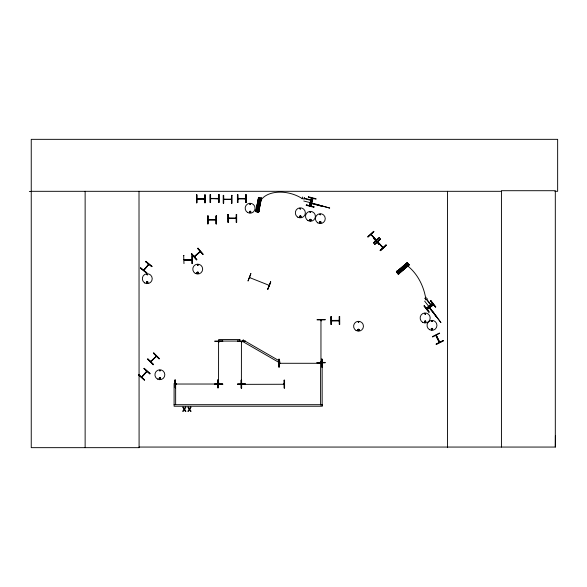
<?xml version="1.0" encoding="UTF-8"?>
<svg xmlns="http://www.w3.org/2000/svg" width="587" height="587" viewBox="0 0 587 587"><rect width="100%" height="100%" fill="white"/><g stroke="black" fill="none" stroke-linecap="round" stroke-linejoin="round"><path stroke-width="0.88" d="M554.906 191.311L557.65 191.311L557.65 139.339L31.243 139.339L31.243 447.661L139.09 447.661L139.016 447.059L555.309 447.059L555.39 435.914M257.473 211.181L257.062 211.68M249.585 277.233L249.996 277.402L249.482 277.49M218.87 341.465L218.599 342.353L218.591 341.465M218.511 383.274L218.907 383.128L218.87 383.986M241.705 341.465L241.404 342.243M241.345 383.274L241.785 383.274L241.382 383.274M321.236 319.908L321.236 320.788L320.957 319.908M321.236 362.428L321.228 361.548L320.957 362.428M147.036 274.503L147.506 274.503L147.088 274.672M147.689 274.679C146.75 273.212 146.985 275.663 147.55 274.848M146.794 282.398C148.291 280.652 147.286 284.446 146.809 282.134M159.459 370.5C160.214 372.063 160.427 369.421 159.532 370.419M160.258 370.72L160.156 370.338M160.354 378.446C158.622 380.075 160.258 376.45 160.214 378.784M197.518 264.972L197.966 265.031L197.548 264.862M198.149 265.082C197.423 263.394 197.107 266.425 198.12 264.972M198.186 272.926C197.188 270.856 197.181 274.782 198.245 272.669M249.717 203.99C250.656 205.457 250.422 203.014 249.857 203.828M250.378 204.107L249.901 204.166L250.341 204.049M249.614 211.797C251.082 213.837 250.069 209.845 249.798 212.274M299.898 208.723C301.19 207.549 300.324 209.852 299.994 208.921M300.566 208.781L300.096 208.781L300.537 208.664M299.876 216.434C300.882 218.489 300.815 214.615 299.876 216.676M300.793 216.676L300.669 216.221M310.061 212.201C311.286 210.792 310.464 213.851 310.075 211.988M319.9 214.512C321.184 213.338 320.326 215.642 319.996 214.71M320.098 214.578L320.575 214.512L320.128 214.46M319.878 222.224C320.876 224.285 320.818 220.404 319.878 222.466M424.922 313.847L425.399 313.913L424.959 313.796M425.546 313.95C424.922 312.277 424.482 315.3 425.597 313.847M424.628 321.683C426.052 319.893 425.414 323.613 424.709 321.559M376.15 240.347L370.903 234.484L376.04 240.215M376.15 240.222L375.988 239.511L375.526 239.665M382.885 247.831L377.58 241.91L382.944 247.773L382.724 247.002L382.276 247.171M378.322 242.314L377.786 241.727M258.676 197.577L255.866 211.643L258.698 197.584M256.093 211.687L258.816 197.606M256.365 210.828L259.043 197.65M256.761 210.909L259.146 198.582M256.79 211.819L257.583 211.973M257.95 211.129L260.401 198.817M258.016 211.144L260.283 199.712M257.979 212.054L260.797 197.98M258.177 212.09L260.738 198.883M258.287 212.112L261.083 198.039L258.346 212.127M258.463 212.149L261.296 198.083M258.625 212.178L261.413 198.105M218.907 383.274L218.599 383.993M218.9 383.883L218.863 383.186M241.433 342.265C241.595 340.46 240.993 342.823 241.749 342.184M321.265 320.678L320.876 320.627M321.265 362.318L321.228 361.629M302.166 198.912L302.665 196.99M303.875 199.353L304.367 197.43M309.371 205.67L311.323 197.973M309.65 205.743L311.638 198.061M309.738 205.773L311.748 198.083M311.44 203.161L310.692 202.97L310.582 203.395L311.33 203.586M312.6 198.303L310.611 205.993L312.658 198.318M311.007 206.096L313.032 198.413M314.03 206.881L313.92 207.306L306.231 205.318L306.341 204.892L314.03 206.881L306.311 204.995M150.617 361.409L156.377 356.243M159.664 370.492L160.002 370.823L159.774 370.434M250.546 212.178L250.473 211.606M249.541 277.556L269.191 285.355M270.68 281.899L267.833 289.318L270.673 281.899M267.657 289.244L270.724 281.914M309.987 219.765C310.406 221.893 311.477 218.768 310.119 219.699M431.819 321.067L432.23 321.302L431.79 321.184M432.37 321.456C432.105 319.636 431.019 322.483 432.377 321.338M431.533 328.947C433.433 327.671 431.438 330.995 431.658 328.735M194.172 256.57L195.119 256.233M439.003 341.634L439.472 341.458L439.802 342.133M148.922 264.304L143.646 270.262M148.863 264.333L143.998 270.336M175.293 383.759C177.494 383.436 174.449 384.368 176.012 384.074M279.192 363.015L280.08 363.008M331.325 320.421L339.183 320.37L339.315 320.773L331.325 320.693M320.832 363.015L321.001 363.375M196.894 198.663L197.694 198.942M184.083 259.498L184.964 259.498M223.64 199.191L224.601 199.551M215.994 220.044L215.194 219.765M237.845 198.413L238.645 198.692M235.306 218.181L236.238 218.547M146.948 371.432L141.592 377.045L142.443 376.627M141.592 377.045L146.743 371.138L146.412 371.989M146.948 371.505L141.885 377.192M151.321 361.335L151.006 361.02M146.258 371.63L146.457 372.07M435.994 335.272L439.428 342.258M194.238 256.482L200.174 251.375M200.284 251.75C200.387 250.847 199.022 252.036 199.866 252.117M197.393 272.471L197.269 272.926M358.349 321.992L358.657 322.307L358.532 321.889M269.059 285.678L268.685 285.524L269.139 285.37M140.667 267.855L140.388 268.2L146.589 273.16M145.649 261.677L145.928 261.332L152.084 266.351L151.835 266.659L145.649 261.677L151.864 266.623M143.698 270.196L148.636 264.084M146.567 273.19L146.845 272.845L140.631 267.899L146.779 272.926M217.102 383.678L217.102 384.118L217.102 383.722M217.821 384.03L175.381 384.03M279.221 363.331L280.08 363.28M284.159 383.993L283.36 384.346L284.159 384.265M241.807 384.353L284.079 384.265L283.998 383.913M320.92 363.015L321.669 363.346M321.72 363.287L279.28 363.287L279.999 363.28M197.056 198.978L204.841 198.942L197.019 199.03L197.056 198.626M204.731 198.971L204.115 198.626L203.946 199.03M218.547 198.773L210.682 198.413L211.401 198.692M218.371 198.773L218.371 198.333M218.489 198.744L210.601 198.692M223.808 199.147L231.498 199.191L231.417 199.551M208.158 219.736L208.774 220.125L208.774 219.685M231.476 199.492L223.64 199.463M215.833 220.088L215.833 219.685M192.03 259.858L184.215 260.026L192.03 259.946L184.208 259.858L184.245 259.454M236.077 218.584L236.113 218.181L228.292 218.181M199.58 251.779L199.727 252.256M144.622 379.818L144.329 380.156L138.4 374.873M149.876 373.868L150.162 373.53L144.211 368.284L143.918 368.614L149.883 373.853L143.991 368.526M151.974 360.513L155.203 357.292M150.932 361.724L156.435 356.221M153.464 364.49L153.156 364.806L147.535 359.185L147.851 358.877L153.464 364.49L147.77 358.958M367.946 236.935L373.838 231.608M371.388 235.013L371.094 234.228M371.417 235.174L371.593 234.712M373.457 242.952L379.312 237.588M374.484 244.199L380.317 238.814L380.611 239.136M374.682 244.419L380.537 239.056M380.574 239.1L374.741 244.486L374.455 244.177M380.193 250.444L386.011 245.036M380.391 250.656L386.246 245.293M200.416 251.647L194.356 256.783M194.451 256.732L200.358 251.581M396.386 271.913L407.261 262.558M396.614 272.177L407.481 262.815M396.687 272.265L407.591 262.939M396.724 272.302L407.708 263.071L396.834 272.434M397.626 271.979L407.18 263.834M397.083 272.713L397.612 273.329M398.419 272.889L408.655 264.165M398.463 272.94L408.691 264.209M397.854 273.615L408.779 264.311M397.964 273.74L408.912 264.466M408.919 264.473L398.074 273.865L409.022 264.598M398.221 274.041L409.117 264.708M396.342 271.862L398.346 274.18L409.212 264.818M398.346 274.18L409.242 264.854L407.253 262.543M241.396 383.216L241.426 383.993M148.386 264.876L148.078 264.656L148.357 265.001M424.643 298.482L426.213 297.257M425.729 299.876L427.299 298.651M426.228 308.234L432.472 303.325M426.411 308.461L432.678 303.589M426.441 308.505L432.707 303.626M427.02 309.246L433.287 304.367L427.087 309.334M427.292 309.598L433.558 304.719M250.473 212.274L250.011 212.399M358.312 321.72C357.747 323.364 359.765 321.639 358.43 321.72M358.767 330.342C358.422 327.906 358.187 331.934 358.767 329.52M151.035 361.049L151.431 361.1M435.825 335.507L439.428 342.448L436.28 335.228L436.339 336.146M439.612 333.328L432.575 337.004L432.377 336.608L439.465 333.027L439.663 333.423M436.339 344.452L443.442 340.908L443.244 340.511L436.156 344.092L436.354 344.488M436.185 344.143L443.273 340.563M398.023 272.676L397.318 272.764M332.044 320.729C332.242 319.746 332.235 321.243 331.406 320.693L339.183 320.641M338.545 320.333L338.391 320.773M339.22 320.7L338.545 320.289M175.462 383.715L176.1 384.03M197.606 199.022L197.694 198.589M231.586 199.191L230.669 199.551M238.006 198.369L245.784 198.692L238.006 198.773L245.792 198.773M245.072 198.369L244.904 198.692M208.216 219.685L215.833 219.729M228.468 218.188L236.238 218.269M229.018 218.584L229.216 218.181M191.303 259.454L191.142 259.77M283.44 383.913L284.079 383.993M230.867 199.11L230.867 199.551M197.848 273.263L197.32 273.043M371.189 234.33L376.355 240.039M237.596 341.084L242.886 341.018M237.596 341.047L237.596 341.495L245.535 341.333M237.596 341.473L245.535 341.443L245.535 341.003M279.17 359.178L278.73 359.185L278.781 367.124L279.221 367.124L279.111 359.178L279.111 367.124M321.691 359.178L322.131 359.178L322.182 367.117L321.742 367.117L321.749 359.178M317.127 362.898L317.127 362.45L325.066 362.406L325.073 362.847L317.127 362.861M317.127 362.509L325.066 362.517M279.28 363.015L279.992 363.008M217.792 379.921L218.239 379.921L218.247 387.86L217.843 387.868L217.792 379.921L217.953 387.868M284.137 380.156L284.578 380.156L284.592 388.095L284.189 388.102L284.189 380.156L284.299 388.102M217.021 383.759L217.652 383.715M214.761 384.03L222.708 383.964L222.708 384.404L214.769 384.456L214.761 384.015L222.708 384.074M237.596 384.456L237.596 384.015L245.535 383.964L245.542 384.404L237.596 384.419M237.596 384.067L245.542 384.074M214.769 384.419L222.708 384.368M241.697 383.186L241.719 384.265L242.438 383.986M284.079 384.265L283.448 384.316M175.212 387.868L175.271 379.928L174.831 379.928L174.889 383.458M241.22 388.102L241.661 388.102L241.609 380.163L241.169 380.163L241.22 388.102L241.206 380.163M29.35 191.531L31.243 191.523M31.243 191.311L501.43 191.311M196.454 194.833L196.894 194.833L196.894 202.772L196.454 202.772L196.454 194.833L196.491 202.772M204.834 194.833L205.274 194.833L205.274 202.772L204.834 202.772L204.892 194.833L204.944 202.772M223.64 195.354L223.199 195.354L223.236 203.3L223.64 203.3L223.64 195.354L223.625 203.3M232.026 195.354L231.586 195.354L231.638 203.3M210.682 198.413L218.54 198.413M196.975 198.663L204.753 198.663M223.772 199.551L231.586 199.551M237.845 202.522L237.405 202.522L237.405 194.583L237.845 194.583L237.823 202.522L237.735 194.583M246.224 202.522L245.784 202.522L245.843 194.583L246.224 194.583L246.188 202.522M231.586 203.3L232.026 203.3L231.99 195.354M227.859 214.438L228.299 214.438L228.299 222.378L227.859 222.378L227.895 214.438M236.686 214.438L236.238 214.438L236.238 222.378L236.686 222.378L236.649 214.438M236.157 218.547L228.468 218.584M208.136 220.044L215.913 220.044M183.643 255.661L184.083 255.661M192.022 255.661L192.463 255.661L192.463 263.607L192.022 263.607L192.022 255.661L192.132 263.607M184.164 259.498L192.022 259.498M339.271 320.663L331.486 320.737M174.097 404.685L322.351 404.685L322.351 406.233L174.097 406.233L174.097 383.509L175.645 383.509L175.645 404.685M436.244 335.155L439.788 342.17M197.731 272.331L198.135 272.566M431.995 328.595L432.406 328.837M238.564 198.333L238.777 198.773M258.39 199L260.988 199.521M258.207 199.954L260.804 200.475A27.105 17.192 13.8 0 1 302.239 198.626M257.92 201.385L260.518 201.899M257.664 202.654L260.261 203.168M257.385 204.085L259.982 204.599M256.174 210.212L258.772 210.726M255.661 210.528L259.124 211.21M255.638 210.638L259.102 211.32M257.128 211.1L257.546 211.159M218.459 198.413L217.74 198.692M191.861 259.454L191.978 259.828L184.083 259.77M304.176 198.171L310.589 199.829L310.472 200.27L304.066 198.611M310.56 199.94L312.46 200.431M310.501 200.152L312.401 200.644M310.861 201.502L311.719 201.723M310.78 201.825L311.638 202.045M310.728 202.038L311.58 202.258M310.64 202.354L311.499 202.581M303.772 200.996L318.829 204.892M310.684 203.007L323.21 206.573L310.589 203.351M155.746 356.793L155.804 356.859M245.784 198.413L244.984 198.34L244.896 198.773M228.321 218.584L229.179 218.269M192 259.454L191.164 259.454L191.113 259.953M429.992 306.025L429.413 306.399L429.823 306.928M310.824 202.317L310.941 201.635L311.594 201.862M310.215 220.448L309.98 220.037M241.396 383.883L241.426 341.553M218.562 383.883L218.591 341.553L218.599 342.265M153.545 353.183L159.158 358.796M377.845 241.785L383.098 247.487M197.753 248.404L202.948 254.406M191.626 253.709L196.821 259.711M406.277 263.644L408.002 265.662M405.544 264.275L407.261 266.293M404.436 265.221L406.153 267.239M403.452 266.058L405.169 268.076M402.344 267.004L404.061 269.022M397.597 271.062L399.314 273.08M396.995 270.996L399.292 273.681M396.915 271.069L399.204 273.755M430.616 300.852L435.539 307.089M426.69 299.128L430.755 304.345L430.403 304.624L426.338 299.399M430.667 304.418L431.871 305.966M430.491 304.55L431.702 306.106M429.955 305.842L430.498 306.539M429.699 306.047L430.242 306.744M429.523 306.179L430.066 306.876M429.258 306.385L429.801 307.082M424.65 301.116L434.204 313.385M428.862 306.95L436.86 317.222L428.642 307.118M424.218 305.834L429.097 312.101M310.244 212.325L310.684 212.142L310.252 212.259M436.545 336.967L438.65 341.018M320.876 362.267L320.95 361.629M241.749 341.634L241.712 342.265M339.352 316.532L339.396 324.479M331.185 316.584L331.295 324.53M322.094 359.178L322.146 367.117M321.801 359.178L321.823 362.707M321.236 319.988L321.236 320.707M320.964 320.707L320.957 319.988L320.957 362.348M241.499 380.163L241.55 388.102M218.87 341.546L218.878 342.265M218.591 383.194L218.591 383.905M175.22 379.928L175.308 387.868M555.309 447.059L555.309 190.709L501.43 190.709L501.43 447.059M447.543 191.311L447.543 447.661M245.894 194.583L245.894 202.522M236.348 214.438L236.348 222.378M228.189 214.438L228.24 222.378M218.944 194.583L218.944 202.522M218.65 194.583L218.65 202.522M216.398 215.935L216.398 223.874M216.053 215.935L216.104 223.874M210.491 194.583L210.491 202.522M210.197 194.583L210.197 202.522M207.945 215.935L207.945 223.874M196.836 194.833L196.836 202.772M192.426 255.661L192.426 263.607M183.973 263.607L183.68 255.661M139.009 191.311L139.09 447.661M85.13 191.311L85.13 447.661M406.167 264.788A51.194 41.604 90 0 1 425.957 299.693M258.243 203.513C259.116 205.707 259.887 201.811 258.243 203.513M146.581 282.215C147.454 284.944 148.702 280.285 146.581 282.215M159.187 378.263C160.06 380.992 161.308 376.34 159.187 378.263M197.034 272.617C197.914 275.347 199.162 270.695 197.034 272.617M249.446 211.753C250.319 214.482 251.566 209.83 249.446 211.753M299.641 216.368C300.522 219.098 301.769 214.446 299.641 216.368M309.76 219.854C310.633 222.583 311.888 217.924 309.76 219.854M319.644 222.157C320.517 224.894 321.764 220.235 319.644 222.157M357.843 329.747C358.716 332.477 359.963 327.825 357.843 329.747M424.474 321.5C425.348 324.229 426.595 319.57 424.474 321.5M431.306 328.889C432.179 331.618 433.426 326.959 431.306 328.889M258.471 197.533L255.749 211.621L258.691 212.193L261.464 198.113L258.471 197.533M259.153 197.672L256.372 211.746L259.205 197.68M403.203 267.342C403.746 269.638 405.067 265.904 403.203 267.342M308.439 196.777L308.329 197.203L316.019 199.191L316.129 198.766L308.439 196.777M317.024 204.57L329.667 208.047L317.024 204.57M250.869 273.615L248.015 281.026L250.847 273.608M243.209 340.02L242.438 341.355L279.118 362.531L279.889 361.196L243.209 340.02M185.345 407.151L184.325 408.794L183.327 407.151L182.689 407.151L183.98 409.242L182.652 411.34L183.254 411.34L184.289 409.66L185.316 411.34L185.954 411.34L184.641 409.212L185.954 407.151L185.345 407.151M190.496 407.151L189.484 408.794L188.478 407.151L187.84 407.151L189.139 409.242L187.803 411.34L188.405 411.34L189.447 409.66L190.467 411.34L191.105 411.34L189.792 409.212L191.105 407.151L190.496 407.151M138.664 374.572L144.549 379.906L138.664 374.572M153.779 352.948L153.464 353.257L159.084 358.877L159.393 358.562L153.779 352.948M373.603 231.351L367.719 236.686L368.02 237.016L373.875 231.652L373.581 231.329M379.253 237.522L373.42 242.915L373.677 243.201L379.54 237.838L379.239 237.508M385.975 244.999L380.119 250.356L380.413 250.686L386.275 245.322L385.975 244.999M373.89 238.593L379.063 244.456L373.89 238.593M191.663 253.672L191.333 253.966L196.528 259.968L196.865 259.681L191.648 253.687M198.002 248.184L197.665 248.477L202.867 254.479L203.197 254.193L198.002 248.184M407.385 262.705L396.46 272.001L407.407 262.719M424.306 305.768L423.961 306.04L428.84 312.306L429.185 312.035L424.262 305.798M430.924 300.617L430.572 300.889L435.466 307.14L435.803 306.884L430.924 300.617M432.964 312.027L440.859 322.498L432.964 312.027M331.295 316.584L330.855 316.591L330.907 324.53L331.347 324.53L331.281 316.584M339.682 316.532L339.242 316.532L339.308 324.479L339.734 324.472L339.682 316.532M325.066 319.475L317.119 319.489L317.127 319.93L325.066 319.878L325.066 319.438M222.7 341.003L214.761 341.047L214.761 341.495L222.7 341.443L222.7 341.003M210.601 194.583L210.153 194.583L210.153 202.522L210.601 202.522L210.601 194.583M218.98 194.583L218.54 194.583L218.599 202.522L218.98 202.522L218.98 194.583M208.055 215.935L207.615 215.935L207.615 223.874L208.055 223.874L208.033 215.935M216.434 215.935L215.994 215.935L216.016 223.874L216.434 223.874L216.434 215.935M239.87 339.528L218.687 339.528L218.687 341.069L239.87 341.069L239.87 339.528M322.153 362.641L320.605 362.641L320.605 405.001L322.153 405.001L322.153 362.641M317.875 222.899A4.923 4.923 0 0 0 325.257 218.635A4.923 4.923 0 0 0 317.875 214.372A4.923 4.923 0 0 0 317.875 222.899M319.952 223.009A0.77 0.77 0 0 0 321.104 222.348A0.77 0.77 0 0 0 319.952 221.681A0.77 0.77 0 0 0 319.952 223.009M307.977 220.617A4.953 4.953 0 0 0 315.402 216.324A4.953 4.953 0 0 0 307.977 212.039A4.953 4.953 0 0 0 307.977 220.617M310.068 220.705A0.77 0.77 0 0 0 311.22 220.037A0.77 0.77 0 0 0 310.068 219.369A0.77 0.77 0 0 0 310.068 220.705M297.822 217.19A5.026 5.026 0 0 0 305.357 212.846A5.026 5.026 0 0 0 297.822 208.495A5.026 5.026 0 0 0 297.822 217.19M299.788 217.102A0.77 0.77 0 0 0 301.08 216.757A0.77 0.77 0 0 0 300.133 215.811A0.77 0.77 0 0 0 299.788 217.102M247.655 212.523A4.96 4.96 0 0 0 255.096 208.231A4.96 4.96 0 0 0 247.655 203.931A4.96 4.96 0 0 0 247.655 212.523M249.754 212.604A0.77 0.77 0 0 0 250.906 211.936A0.77 0.77 0 0 0 249.754 211.276A0.77 0.77 0 0 0 249.754 212.604M356.067 330.488A4.923 4.923 0 0 0 363.456 326.218A4.923 4.923 0 0 0 356.067 321.955A4.923 4.923 0 0 0 356.067 330.488M358.151 330.598A0.77 0.77 0 0 0 359.303 329.931A0.77 0.77 0 0 0 358.151 329.27A0.77 0.77 0 0 0 358.151 330.598M429.515 329.652A4.953 4.953 0 0 0 436.948 325.359A4.953 4.953 0 0 0 429.515 321.067A4.953 4.953 0 0 0 429.515 329.652M431.606 329.74A0.77 0.77 0 0 0 432.758 329.072A0.77 0.77 0 0 0 431.606 328.404A0.77 0.77 0 0 0 431.606 329.74M422.655 322.322A5.026 5.026 0 0 0 430.19 317.971A5.026 5.026 0 0 0 422.655 313.619A5.026 5.026 0 0 0 422.655 322.322M424.783 322.344A0.77 0.77 0 0 0 425.935 321.683A0.77 0.77 0 0 0 424.783 321.016A0.77 0.77 0 0 0 424.783 322.344M195.258 273.373A4.945 4.945 0 0 0 202.669 269.095A4.945 4.945 0 0 0 195.258 264.81A4.945 4.945 0 0 0 195.258 273.373M197.342 273.469A0.77 0.77 0 0 0 198.494 272.808A0.77 0.77 0 0 0 197.342 272.141A0.77 0.77 0 0 0 197.342 273.469M157.397 379.026A4.953 4.953 0 0 0 164.83 374.733A4.953 4.953 0 0 0 157.397 370.448A4.953 4.953 0 0 0 157.397 379.026M159.495 379.114A0.77 0.77 0 0 0 160.647 378.446A0.77 0.77 0 0 0 159.495 377.786A0.77 0.77 0 0 0 159.495 379.114M144.798 282.978A4.953 4.953 0 0 0 152.224 278.686A4.953 4.953 0 0 0 144.798 274.4A4.953 4.953 0 0 0 144.798 282.978M146.889 283.066A0.77 0.77 0 0 0 148.041 282.398A0.77 0.77 0 0 0 146.889 281.738A0.77 0.77 0 0 0 146.889 283.066"/></g></svg>
